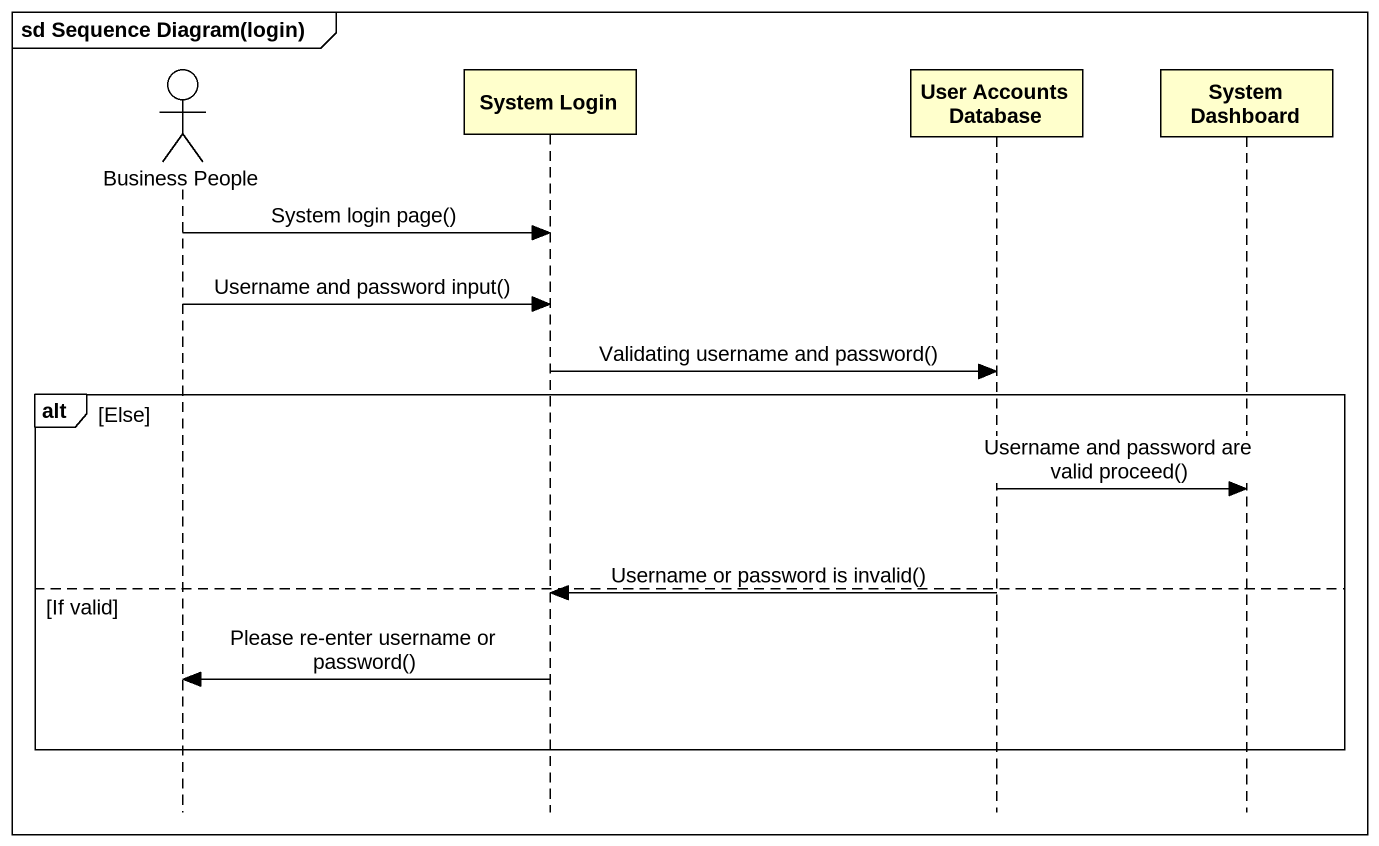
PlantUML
@startuml
mainframe sd Sequence Diagram(login)
hide footbox
actor "Business People" as Business_People
participant "System Login" as System_Login
participant "User Accounts Database" as User_Accounts_Database
participant "System Dashboard" as System_Dashboard

Business_People -> System_Login : System login page()
Business_People -> System_Login : Username and password input()
System_Login -> User_Accounts_Database : Validating username and password()
alt Else
  User_Accounts_Database -> System_Dashboard : Username and password are valid proceed()
else If valid
  User_Accounts_Database -> System_Login : Username or password is invalid()
  System_Login -> Business_People : Please re-enter username or password()
end
@enduml
